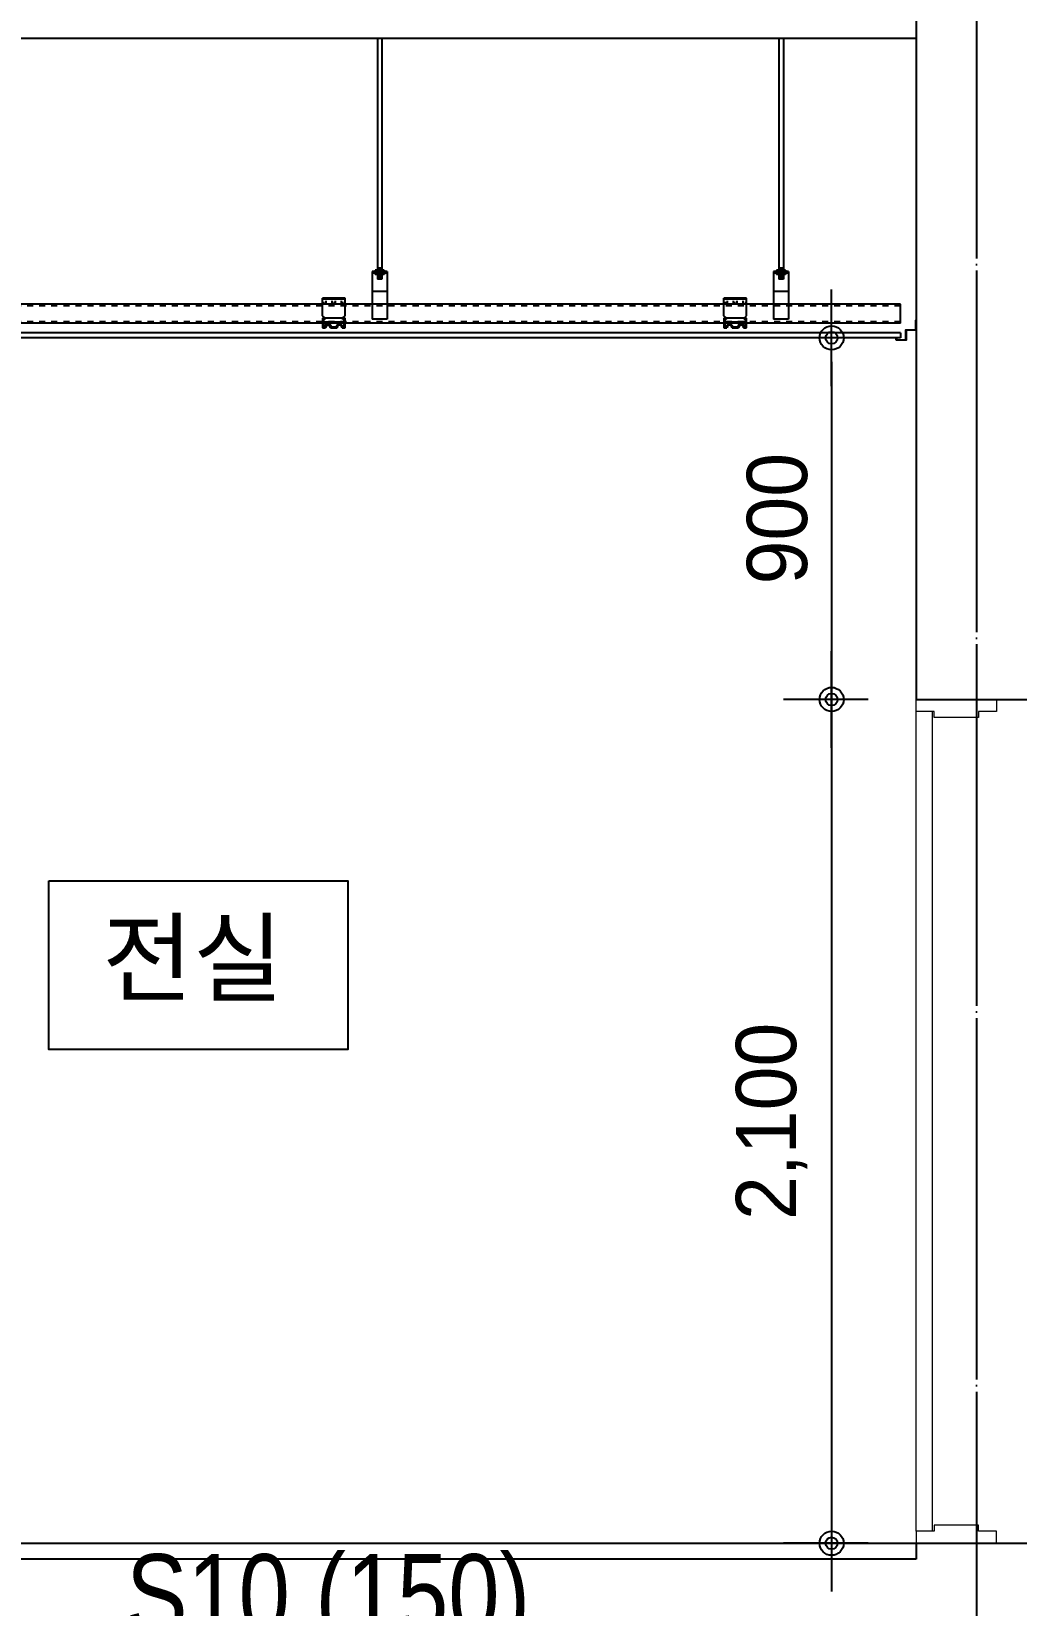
# Model space of a CAD drawing. Header units: millimetres. Extents: x 11948722 to 13111668, y -10771712 to -10232988.
# Drawn here: x 12078110 to 12080564, y -10556318 to -10552400 of the extents above; entities that cross this region are included whole.
import ezdxf
from ezdxf.enums import TextEntityAlignment as Align

# ---------------------------------------------------------------- set-up
doc = ezdxf.new("R2010")
doc.units = ezdxf.units.MM
doc.header["$LTSCALE"] = 150
doc.header["$MEASUREMENT"] = 0
doc.linetypes.add('CEN', pattern=[6.2, 6, -0.1, 0, -0.1])
doc.linetypes.add('HIDDEN', pattern=[2, 1, -1])
doc.layers.get('0').update_dxf_attribs({"linetype": 'CONTINUOUS'})
doc.layers.get('Defpoints').update_dxf_attribs({"color": 117, "linetype": 'CONTINUOUS'})
for name, color, linetype in [('4', 4, 'CONTINUOUS'), ('8', 8, 'CONTINUOUS'), ('A-중심선', 10, 'CEN'), ('CON-C', 2, 'CONTINUOUS'), ('ELE-3', 7, 'CONTINUOUS'), ('FIN', 5, 'CONTINUOUS'), ('Xref-계단단면도$0$3 dim0', 7, 'CONTINUOUS'), ('Xref-계단단면도$0$TEX', 3, 'CONTINUOUS'), ('Xref-계단단면도$0$TEX-SYM', 3, 'CONTINUOUS')]:
    doc.layers.add(name, color=color, linetype=linetype)
doc.layers.add('Xref-계단단면도$0$A-DOR', color=4, linetype='CONTINUOUS', lineweight=0)
doc.styles.add('A.NARROW', font='ARIALN.TTF')
doc.styles.add('Xref-계단단면도$0$나눔고딕 Se', font='')
doc.styles.add('Xref-계단단면도$0$돋움', font='')
doc.styles.get('Xref-계단단면도$0$나눔고딕 Se').set_extended_font_data('Dotum')
doc.styles.get('Xref-계단단면도$0$돋움').set_extended_font_data('Dotum')
doc.dimstyles.new('Xref-계단단면도$0$A1-100', dxfattribs={"dimtxt": 3, "dimasz": 1, "dimexe": 2, "dimexo": 2, "dimgap": 1, "dimtad": 1, "dimdec": 0, "dimzin": 12, "dimdsep": 46, "dimlunit": 6, "dimtxsty": 'Xref-계단단면도$0$나눔고딕 Se', "dimblk1": 'Xref-계단단면도$0$DIMDOT', "dimblk2": 'Xref-계단단면도$0$DIMDOT', "dimsah": 1, "dimcen": -1, "dimdle": 2, "dimclrd": 256, "dimclre": 256, "dimclrt": 3, "dimadec": 0, "dimazin": 0, "dimtfac": 1, "dimtdec": 0, "dimtix": 1, "dimtmove": 2, "dimatfit": 3, "dimldrblk": 'Xref-계단단면도$0$DIMDOT', "dimfxl": 1, "dimtvp": 1, "dimtolj": 1, "dimtzin": 12, "dimlwd": -1, "dimlwe": -1, "dimarcsym": 0})

# ---------------------------------------------------------------- blocks, each defined once
blk = doc.blocks.new('Xref-계단단면도$0$DIMDOT')
at = {"color": 0}
blk.add_line((-2, 0), (2, 0), dxfattribs=at)
for radius in [0.5, 0.25]:
    blk.add_circle((0, 0), radius, dxfattribs=at)
blk = doc.blocks.new('*D763')
at = {"layer": 'Defpoints', "color": 0, "transparency": 16777216}
for p in [(12080314.2, -10553162.8), (12080103.1, -10554062.8), (12080314.2, -10554062.8)]:
    blk.add_point(p, dxfattribs=at)
at = {"layer": 'Xref-계단단면도$0$3 dim0', "transparency": 16777216}
for p, q in [((12080194.2, -10553162.8), (12079983.1, -10553162.8)), ((12080103.1, -10553222.8), (12080103.1, -10554002.8)), ((12080194.2, -10554062.8), (12079983.1, -10554062.8))]:
    blk.add_line(p, q, dxfattribs=at)
at = {"layer": 'Xref-계단단면도$0$3 dim0', "transparency": 16777216, "xscale": 60, "yscale": 60, "zscale": 60}
for p, rotation in [((12080103.1, -10553162.8), 90), ((12080103.1, -10554062.8), 270)]:
    blk.add_blockref('Xref-계단단면도$0$DIMDOT', p, dxfattribs=dict(at, rotation=rotation))
at = {"layer": 'Xref-계단단면도$0$3 dim0', "color": 3, "transparency": 16777216, "insert": (12079968, -10553612.8), "char_height": 150, "attachment_point": 5, "rotation": 90, "style": 'Xref-계단단면도$0$나눔고딕 Se'}
blk.add_mtext('\\A1;900', dxfattribs=at)
blk = doc.blocks.new('*D762')
at = {"layer": 'Defpoints', "color": 0, "transparency": 16777216}
for p in [(12080314.2, -10554062.8), (12080103.1, -10556162.8), (12080314.2, -10556162.8)]:
    blk.add_point(p, dxfattribs=at)
at = {"layer": 'Xref-계단단면도$0$3 dim0', "transparency": 16777216}
for p, q in [((12080194.2, -10554062.8), (12079983.1, -10554062.8)), ((12080103.1, -10554122.8), (12080103.1, -10556102.8)), ((12080194.2, -10556162.8), (12079983.1, -10556162.8))]:
    blk.add_line(p, q, dxfattribs=at)
at = {"layer": 'Xref-계단단면도$0$3 dim0', "transparency": 16777216, "xscale": 60, "yscale": 60, "zscale": 60}
for p, rotation in [((12080103.1, -10554062.8), 90), ((12080103.1, -10556162.8), 270)]:
    blk.add_blockref('Xref-계단단면도$0$DIMDOT', p, dxfattribs=dict(at, rotation=rotation))
at = {"layer": 'Xref-계단단면도$0$3 dim0', "color": 3, "transparency": 16777216, "insert": (12079953.6, -10555112.8), "char_height": 150, "attachment_point": 5, "rotation": 90, "style": 'Xref-계단단면도$0$나눔고딕 Se'}
blk.add_mtext('\\A1;2,100', dxfattribs=at)

msp = doc.modelspace()

# ---------------------------------------------------------------- linework, layer by layer
at = {"layer": '4', "ltscale": 0.1}
msp.add_lwpolyline([(12080263.6, -10553168.8), (12080263.6, -10553162.8), (12080264.6, -10553162.8), (12080264.6, -10553167.8), (12080287.6, -10553167.8), (12080287.6, -10553142.8), (12080312.6, -10553142.8), (12080312.6, -10553118.8), (12080313.6, -10553118.8), (12080313.6, -10553143.8), (12080288.6, -10553143.8), (12080288.6, -10553168.8), (12080263.6, -10553168.8)], dxfattribs=at)
at = {"layer": '8'}
for p, q in [((12078971.7, -10552417.8), (12078971.7, -10552994)), ((12078982.9, -10552417.8), (12078982.9, -10552994)), ((12079971.7, -10552417.8), (12079971.7, -10552994)), ((12079982.9, -10552417.8), (12079982.9, -10552994)), ((12078958.5, -10552997.8), (12078958.5, -10553116.5)), ((12078996, -10552997.8), (12078958.5, -10552997.8)), ((12078988.5, -10552994), (12078966, -10552994)), ((12078966, -10552994), (12078966, -10552997.8)), ((12078969.8, -10552994), (12078969.8, -10552997.8)), ((12078982.9, -10552989), (12078971.7, -10552989)), ((12078982.9, -10552991.5), (12078971.7, -10552991.5)), ((12078984.8, -10552994), (12078984.8, -10552997.8)), ((12078988.5, -10552994), (12078988.5, -10552997.8)), ((12078996, -10552997.8), (12078996, -10553116.5)), ((12079958.5, -10552997.8), (12079958.5, -10553116.5)), ((12079996, -10552997.8), (12079958.5, -10552997.8)), ((12079988.5, -10552994), (12079966, -10552994)), ((12079966, -10552994), (12079966, -10552997.8)), ((12079969.8, -10552994), (12079969.8, -10552997.8)), ((12079982.9, -10552989), (12079971.7, -10552989)), ((12079982.9, -10552991.5), (12079971.7, -10552991.5)), ((12079984.8, -10552994), (12079984.8, -10552997.8)), ((12079988.5, -10552994), (12079988.5, -10552997.8)), ((12079996, -10552997.8), (12079996, -10553116.5)), ((12078996, -10553001.5), (12078958.5, -10553001.5)), ((12078966, -10553001.5), (12078966, -10553005.3)), ((12078988.5, -10553005.3), (12078966, -10553005.3)), ((12078969.8, -10553001.5), (12078969.8, -10553005.3)), ((12078971.7, -10553005.3), (12078971.7, -10553016.5)), ((12078982.9, -10553006.5), (12078971.7, -10553006.5)), ((12078982.9, -10553009), (12078971.7, -10553009)), ((12078982.9, -10553011.5), (12078971.7, -10553011.5)), ((12078982.9, -10553014), (12078971.7, -10553014)), ((12078982.9, -10553014), (12078971.7, -10553014)), ((12078982.9, -10553016.5), (12078971.7, -10553016.5)), ((12078982.9, -10553005.3), (12078982.9, -10553016.5)), ((12078984.8, -10553001.5), (12078984.8, -10553005.3)), ((12078988.5, -10553001.5), (12078988.5, -10553005.3)), ((12079996, -10553001.5), (12079958.5, -10553001.5)), ((12079966, -10553001.5), (12079966, -10553005.3)), ((12079988.5, -10553005.3), (12079966, -10553005.3)), ((12079969.8, -10553001.5), (12079969.8, -10553005.3)), ((12079971.7, -10553005.3), (12079971.7, -10553016.5)), ((12079982.9, -10553006.5), (12079971.7, -10553006.5)), ((12079982.9, -10553009), (12079971.7, -10553009)), ((12079982.9, -10553011.5), (12079971.7, -10553011.5)), ((12079982.9, -10553014), (12079971.7, -10553014)), ((12079982.9, -10553014), (12079971.7, -10553014)), ((12079982.9, -10553016.5), (12079971.7, -10553016.5)), ((12079982.9, -10553005.3), (12079982.9, -10553016.5)), ((12079984.8, -10553001.5), (12079984.8, -10553005.3)), ((12079988.5, -10553001.5), (12079988.5, -10553005.3)), ((12078891.3, -10553064), (12078835, -10553064)), ((12078835, -10553107.8), (12078835, -10553064)), ((12078891.3, -10553066.5), (12078835, -10553066.5)), ((12078838.6, -10553075.3), (12078835, -10553075.3)), ((12078843.8, -10553075.3), (12078840, -10553075.3)), ((12078843.8, -10553069.4), (12078843.8, -10553064)), ((12078843.8, -10553075.3), (12078843.8, -10553071.1)), ((12078858.8, -10553069.4), (12078858.8, -10553064)), ((12078858.8, -10553075.3), (12078858.8, -10553071.1)), ((12078862.8, -10553075.3), (12078858.8, -10553075.3)), ((12078867.5, -10553075.3), (12078864.5, -10553075.3)), ((12078867.5, -10553069.4), (12078867.5, -10553064)), ((12078867.5, -10553075.3), (12078867.5, -10553071.1)), ((12078882.5, -10553069.4), (12078882.5, -10553064)), ((12078882.5, -10553075.3), (12078882.5, -10553071.1)), ((12078885.6, -10553075.3), (12078882.5, -10553075.3)), ((12078891.3, -10553075.3), (12078887.6, -10553075.3)), ((12078891.3, -10553107.8), (12078891.3, -10553064)), ((12078996, -10553047.8), (12078958.5, -10553047.8)), ((12079891.3, -10553064), (12079835, -10553064)), ((12079835, -10553107.8), (12079835, -10553064)), ((12079891.3, -10553066.5), (12079835, -10553066.5)), ((12079838.6, -10553075.3), (12079835, -10553075.3)), ((12079843.8, -10553075.3), (12079840, -10553075.3)), ((12079843.8, -10553069.4), (12079843.8, -10553064)), ((12079843.8, -10553075.3), (12079843.8, -10553071.1)), ((12079858.8, -10553069.4), (12079858.8, -10553064)), ((12079858.8, -10553075.3), (12079858.8, -10553071.1)), ((12079862.8, -10553075.3), (12079858.8, -10553075.3)), ((12079867.5, -10553075.3), (12079864.5, -10553075.3)), ((12079867.5, -10553069.4), (12079867.5, -10553064)), ((12079867.5, -10553075.3), (12079867.5, -10553071.1)), ((12079882.5, -10553069.4), (12079882.5, -10553064)), ((12079882.5, -10553075.3), (12079882.5, -10553071.1)), ((12079885.6, -10553075.3), (12079882.5, -10553075.3)), ((12079891.3, -10553075.3), (12079887.6, -10553075.3)), ((12079891.3, -10553107.8), (12079891.3, -10553064)), ((12079996, -10553047.8), (12079958.5, -10553047.8)), ((12078841.3, -10553114), (12078835, -10553107.8)), ((12078835, -10553114), (12078835, -10553137.8)), ((12078841.3, -10553114), (12078835, -10553114)), ((12078837.5, -10553116.5), (12078837.5, -10553135.3)), ((12078841.3, -10553116.5), (12078837.5, -10553116.5)), ((12078885, -10553114), (12078841.3, -10553114)), ((12078841.3, -10553116.5), (12078841.3, -10553114)), ((12078885, -10553114), (12078891.3, -10553107.8)), ((12078885, -10553116.5), (12078885, -10553114)), ((12078891.3, -10553114), (12078885, -10553114)), ((12078888.8, -10553116.5), (12078885, -10553116.5)), ((12078888.8, -10553135.3), (12078888.8, -10553116.5)), ((12078891.3, -10553137.8), (12078891.3, -10553114)), ((12078996, -10553116.5), (12078958.5, -10553116.5)), ((12079841.3, -10553114), (12079835, -10553107.8)), ((12079835, -10553114), (12079835, -10553137.8)), ((12079841.3, -10553114), (12079835, -10553114)), ((12079837.5, -10553116.5), (12079837.5, -10553135.3)), ((12079841.3, -10553116.5), (12079837.5, -10553116.5)), ((12079885, -10553114), (12079841.3, -10553114)), ((12079841.3, -10553116.5), (12079841.3, -10553114)), ((12079885, -10553114), (12079891.3, -10553107.8)), ((12079885, -10553116.5), (12079885, -10553114)), ((12079891.3, -10553114), (12079885, -10553114)), ((12079888.8, -10553116.5), (12079885, -10553116.5)), ((12079888.8, -10553135.3), (12079888.8, -10553116.5)), ((12079891.3, -10553137.8), (12079891.3, -10553114)), ((12079996, -10553116.5), (12079958.5, -10553116.5)), ((12078835, -10553137.8), (12078842.5, -10553137.8)), ((12078888.8, -10553124), (12078837.5, -10553124)), ((12078837.5, -10553135.3), (12078840.4, -10553135.3)), ((12078855, -10553137.8), (12078871.3, -10553137.8)), ((12078857.2, -10553135.3), (12078869.2, -10553135.3)), ((12078883.8, -10553137.8), (12078891.3, -10553137.8)), ((12078885.9, -10553135.3), (12078888.8, -10553135.3)), ((12079835, -10553137.8), (12079842.5, -10553137.8)), ((12079888.8, -10553124), (12079837.5, -10553124)), ((12079837.5, -10553135.3), (12079840.4, -10553135.3)), ((12079855, -10553137.8), (12079871.3, -10553137.8)), ((12079857.2, -10553135.3), (12079869.2, -10553135.3)), ((12079883.8, -10553137.8), (12079891.3, -10553137.8)), ((12079885.9, -10553135.3), (12079888.8, -10553135.3))]:
    msp.add_line(p, q, dxfattribs=at)
at = {"layer": '8', "linetype": 'HIDDEN', "ltscale": 0.1}
for p, q in [((12080274.6, -10553082.8), (12076752.7, -10553082.8)), ((12080274.6, -10553122.8), (12076752.7, -10553122.8))]:
    msp.add_line(p, q, dxfattribs=at)
at = {"layer": '8'}
for centre, radius, start, end in [((12078848.8, -10553137.8), 8.75, 16.6015, 163.3985), ((12078848.8, -10553137.8), 6.25, 0, 180), ((12078877.5, -10553137.8), 8.75, 16.6015, 163.3985), ((12078877.5, -10553137.8), 6.25, 0, 180), ((12079848.8, -10553137.8), 8.75, 16.6015, 163.3985), ((12079848.8, -10553137.8), 6.25, 0, 180), ((12079877.5, -10553137.8), 8.75, 16.6015, 163.3985), ((12079877.5, -10553137.8), 6.25, 0, 180)]:
    msp.add_arc(centre, radius, start, end, dxfattribs=at)
at = {"layer": 'A-중심선'}
msp.add_line((12080463.6, -10528812.8), (12080463.6, -10576355.8), dxfattribs=at)
at = {"layer": 'A-중심선', "linetype": 'ByBlock', "ltscale": 0.5}
msp.add_line((12066368.4, -10556162.8), (12083994.3, -10556162.8), dxfattribs=at)
at = {"layer": 'CON-C', "ltscale": 1200}
for p, q in [((12080313.6, -10556162.8), (12080313.6, -10556202.8)), ((12080314.2, -10556162.8), (12080613.6, -10556162.8)), ((12080313.6, -10556202.8), (12076687.6, -10556202.8))]:
    msp.add_line(p, q, dxfattribs=at)
at = {"layer": 'CON-C', "ltscale": 1200, "flags": 128}
msp.add_lwpolyline([(12076713.6, -10550362.8), (12076713.6, -10546352.8), (12080313.6, -10546352.8), (12080313.6, -10554062.8), (12080613.6, -10554062.8), (12080613.6, -10546162.8)], dxfattribs=at)
at = {"layer": 'ELE-3'}
msp.add_line((12080313.6, -10552417.8), (12077813.6, -10552417.8), dxfattribs=at)
at = {"layer": 'FIN', "color": 8}
for p, q in [((12080274.6, -10553079), (12076752.7, -10553079)), ((12080274.6, -10553126.5), (12080274.6, -10553079)), ((12080274.6, -10553126.5), (12076752.7, -10553126.5))]:
    msp.add_line(p, q, dxfattribs=at)
at = {"layer": 'FIN', "color": 150}
for p, q in [((12080274.6, -10553150.3), (12076752.7, -10553150.3)), ((12080274.6, -10553162.8), (12076752.7, -10553162.8))]:
    msp.add_line(p, q, dxfattribs=at)
at = {"layer": 'FIN', "color": 150, "flags": 128}
msp.add_lwpolyline([(12080274.6, -10553150.3), (12080274.6, -10553162.8)], dxfattribs=at)
at = {"layer": 'Xref-계단단면도$0$A-DOR'}
for points in [[(12080313.6, -10554062.8), (12080513.6, -10554062.8), (12080513.6, -10554092.8), (12080468.6, -10554092.8), (12080468.6, -10554107.8), (12080358.6, -10554107.8), (12080358.6, -10554092.8), (12080313.6, -10554092.8)], [(12080313.6, -10556162.8), (12080513.6, -10556162.8), (12080513.6, -10556132.8), (12080468.6, -10556132.8), (12080468.6, -10556117.8), (12080358.6, -10556117.8), (12080358.6, -10556132.8), (12080313.6, -10556132.8)]]:
    msp.add_lwpolyline(points, close=True, dxfattribs=at)
for points in [[(12080313.6, -10556132.8), (12080313.6, -10554092.8)], [(12080353.6, -10554092.8), (12080353.6, -10556132.8)]]:
    msp.add_lwpolyline(points, dxfattribs=at)
at = {"layer": 'Xref-계단단면도$0$TEX-SYM'}
msp.add_lwpolyline([(12078153.8, -10554514.1), (12078898.2, -10554514.1), (12078898.2, -10554934.1), (12078153.8, -10554934.1)], close=True, dxfattribs=at)

# ---------------------------------------------------------------- texts
at = {"layer": 'Defpoints', "style": 'A.NARROW'}
msp.add_text('S10 (150)', height=200, dxfattribs=at).set_placement((12078346.1, -10556289.9), align=Align.MIDDLE_LEFT)
at = {"layer": 'Xref-계단단면도$0$TEX', "style": 'Xref-계단단면도$0$돋움'}
msp.add_text('전실', height=180, dxfattribs=at).set_placement((12078286.5, -10554706.1), align=Align.MIDDLE_LEFT)

# ---------------------------------------------------------------- dimensions: what is measured, and where the dimension line sits
at = {"layer": 'Xref-계단단면도$0$3 dim0'}
for base, p1, p2, picture, middle in [((12080103.1, -10554062.8), (12080314.2, -10553162.8), (12080314.2, -10554062.8), '*D763', (12079968, -10553612.8)), ((12080103.1, -10556162.8), (12080314.2, -10554062.8), (12080314.2, -10556162.8), '*D762', (12079953.6, -10555112.8))]:
    dim = msp.add_linear_dim(base=base, p1=p1, p2=p2, angle=270, dimstyle='Xref-계단단면도$0$A1-100', override={"dimscale": 60, "dimtxt": 2.5}, dxfattribs=at)
    dim.commit()
    dim.dimension.update_dxf_attribs({"geometry": picture, "text_midpoint": middle})

doc.saveas('drawing.dxf')
